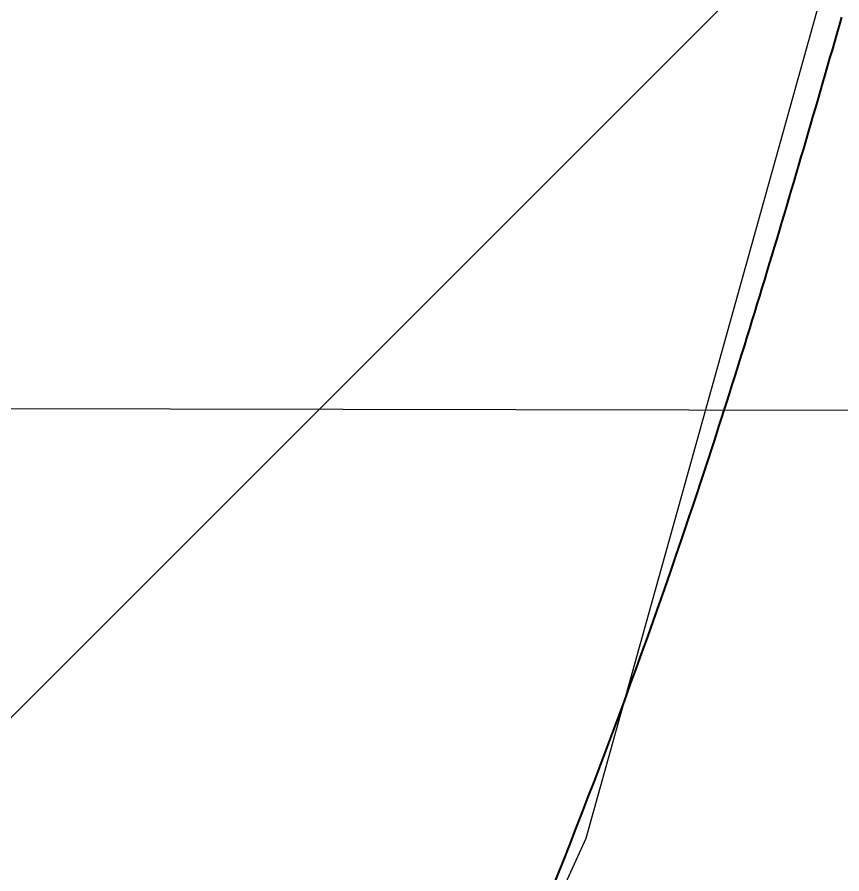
# Model space of a CAD drawing. Header units: metres. Extents: x -354 to -91, y 3 to 562.
# Drawn here: x -266.3558 to -266.1503, y 510.5885 to 510.802 of the extents above; entities that cross this region are included whole.
import ezdxf

# ---------------------------------------------------------------- set-up
doc = ezdxf.new("R2010")
doc.units = ezdxf.units.M
doc.layers.add('A-DETL-GENF', color=7, linetype='Continuous', lineweight=9)
doc.layers.add('A-FLOR', color=7, linetype='Continuous', lineweight=40)

# ---------------------------------------------------------------- blocks, each defined once
blk = doc.blocks.new('T2DPAA-T2D-C3S-RW-M2D-100010_dwg-40802999-DRG-2873034 - CONSTRUCTION SEQUENCE STAGE A8')
at = {"color": 9, "lineweight": 25, "true_color": 0xc4c4c4}
for p, q in [((16.71197, -598.67006), (16.93114, -598.70732)), ((16.93114, -598.70732), (17.32127, -598.71212))]:
    blk.add_line(p, q, dxfattribs=at)
at = {"color": 9, "lineweight": 25, "true_color": 0xc4c4c4, "flags": 128}
blk.add_lwpolyline([(16.89199, -598.14036), (17.1203, -599.00564), (17.75812, -601.4229)], dxfattribs=at)
blk = doc.blocks.new('T2DPAA-T2D-PWC-RW-M2D-100010_RoadDesign_rvt-1-DRG-2873034 - CONSTRUCTION SEQUENCE STAGE A8')
at = {"color": 254, "lineweight": 25, "true_color": 0xd0d0d0, "rotation": 75.11694444444437}
blk.add_blockref('T2DPAA-T2D-C3S-RW-M2D-100010_dwg-40802999-DRG-2873034 - CONSTRUCTION SEQUENCE STAGE A8', (-1722.33704, 648.01046), dxfattribs=at)

msp = doc.modelspace()

# ---------------------------------------------------------------- hatches: boundary and pattern name
at = {"layer": 'A-DETL-GENF'}
h = msp.add_hatch(dxfattribs=at)
h.set_pattern_fill('FP_5', color=256, style=0, pattern_type=2)
h.set_pattern_definition([(45, (-500.2926, -694.024), (-0.42426407, 0.42426407), [])])
h.paths.add_polyline_path([(-267.65013, 509.37381), (-267.52988, 509.40379), (-267.3989, 509.44612), (-267.26805, 509.49869), (-267.14737, 509.55681), (-267.05629, 509.60705), (-263.42131, 509.60026), (-261.48977, 520.68695), (-265.80442, 520.68599), (-266.42004, 517.1449), (-266.43042, 517.05395), (-266.43797, 516.95736), (-266.44147, 516.86513), (-266.44146, 516.75367), (-266.43793, 516.66433), (-266.42807, 516.54165), (-266.4119, 516.41697), (-266.3956, 516.3228), (-266.36929, 516.20187), (-266.34628, 516.11414), (-266.3176, 516.01927), (-266.28647, 515.92884), (-266.25177, 515.83914), (-266.21859, 515.76165), (-266.17177, 515.66255), (-266.10874, 515.52971), (-266.08257, 515.46434), (-266.05428, 515.37962), (-266.03273, 515.29817), (-266.01938, 515.23596), (-266.00316, 515.12827), (-265.99584, 515.0391), (-265.99422, 514.94909), (-265.99858, 514.857), (-266.01172, 514.74409), (-266.02982, 514.63528), (-266.66153, 511.02254), (-266.68428, 510.93194), (-266.7349, 510.78885), (-266.79112, 510.66762), (-266.85872, 510.55141), (-266.93537, 510.44367), (-267.02293, 510.34195), (-267.11924, 510.24899), (-267.22462, 510.16469), (-267.33674, 510.09091), (-267.45187, 510.02928), (-267.57645, 509.97678), (-267.70503, 509.9362), (-267.83363, 509.90818), (-267.96003, 509.89212), (-268.09717, 509.88765), (-268.2121, 509.89306), (-266.33155, 520.68695), (-266.763, 520.68695), (-268.73368, 509.37573), (-267.65094, 509.37381)])
h.paths.add_polyline_path([(-246.92907, 509.56948), (-246.9093, 520.68695), (-260.92641, 520.68695), (-262.85813, 509.59921), (-246.96336, 509.56954)])
h.paths.add_polyline_path([(-268.21351, 509.88676), (-268.21351, 509.88676), (-268.2135, 509.88676)])
h.paths.add_polyline_path([(-265.54872, 514.91342), (-265.54873, 514.91343), (-265.53799, 514.91343)])
h.paths.add_polyline_path([(-266.40006, 517.26902), (-266.40006, 517.26903), (-266.39645, 517.2897)])
h.paths.add_polyline_path([(-266.39587, 517.29308), (-266.39587, 517.29307), (-266.39502, 517.29797)])
h.paths.add_polyline_path([(-266.38954, 517.32957), (-266.38955, 517.32957), (-266.38763, 517.34054)])
h.paths.add_polyline_path([(-266.30408, 517.82015), (-266.30409, 517.82015), (-266.30163, 517.83423)])
h.paths.add_polyline_path([(-266.29114, 517.89429), (-266.29114, 517.89429), (-266.28869, 517.90837)])
h.paths.add_polyline_path([(-266.28683, 517.919), (-266.28683, 517.919), (-266.28438, 517.93308)])
h.paths.add_polyline_path([(-266.28252, 517.94372), (-266.28252, 517.94372), (-266.28007, 517.95779)])
h.paths.add_polyline_path([(-266.26959, 518.01785), (-266.26959, 518.01785), (-266.26714, 518.03192)])
h.paths.add_polyline_path([(-266.24368, 518.16613), (-266.24368, 518.16613), (-266.24123, 518.18019)])
h.paths.add_polyline_path([(-266.23509, 518.21555), (-266.23509, 518.21555), (-266.23264, 518.22961)])
h.paths.add_polyline_path([(-266.22647, 518.26497), (-266.22648, 518.26497), (-266.22402, 518.27903)])
h.paths.add_polyline_path([(-266.22646, 518.26497), (-266.22647, 518.26497), (-266.22401, 518.27903)])
h.paths.add_polyline_path([(-266.21785, 518.31439), (-266.21785, 518.31439), (-266.2154, 518.32845)])
h.paths.add_polyline_path([(-266.21784, 518.31439), (-266.21784, 518.31439), (-266.21539, 518.32845)])
h.paths.add_polyline_path([(-266.21785, 518.31439), (-266.21786, 518.31439), (-266.21541, 518.32845)])
h.paths.add_polyline_path([(-266.21355, 518.3391), (-266.21355, 518.3391), (-266.2111, 518.35316)])
h.paths.add_polyline_path([(-266.20923, 518.3638), (-266.20924, 518.3638), (-266.20679, 518.37787)])
h.paths.add_polyline_path([(-266.19631, 518.43793), (-266.19631, 518.43793), (-266.19386, 518.45199)])
h.paths.add_polyline_path([(-266.1963, 518.43793), (-266.19631, 518.43793), (-266.19386, 518.45199)])
h.paths.add_polyline_path([(-266.1891, 518.47941), (-266.18909, 518.47942), (-266.1891, 518.47942)])
h.paths.add_polyline_path([(-266.1877, 518.48734), (-266.18771, 518.48734), (-266.18526, 518.5014)])
h.paths.add_polyline_path([(-266.18338, 518.51205), (-266.18339, 518.51205), (-266.18094, 518.52611)])
h.paths.add_polyline_path([(-266.18339, 518.51205), (-266.18339, 518.51205), (-266.18094, 518.52611)])
h.paths.add_polyline_path([(-266.18339, 518.51205), (-266.1834, 518.51205), (-266.18095, 518.52611)])
h.paths.add_polyline_path([(-266.17907, 518.53675), (-266.17908, 518.53675), (-266.17663, 518.55082)])
h.paths.add_polyline_path([(-266.17908, 518.53675), (-266.17908, 518.53675), (-266.17663, 518.55082)])
h.paths.add_polyline_path([(-266.17908, 518.53675), (-266.17909, 518.53675), (-266.17664, 518.55082)])
h.paths.add_polyline_path([(-266.17909, 518.53675), (-266.17909, 518.53675), (-266.17664, 518.55082)])
h.paths.add_polyline_path([(-266.16416, 518.62228), (-266.16417, 518.62228), (-266.16371, 518.62493)])
h.paths.add_polyline_path([(-266.16185, 518.63558), (-266.16186, 518.63558), (-266.1594, 518.64964)])
h.paths.add_polyline_path([(-266.05557, 519.24523), (-266.05557, 519.24524), (-266.05557, 519.24524)])
h.paths.add_polyline_path([(-266.05127, 519.26993), (-266.05126, 519.26994), (-266.05127, 519.26994)])

# ---------------------------------------------------------------- linework, layer by layer
at = {"layer": 'A-FLOR', "color": 253, "true_color": 0xafafaf}
for points, knots in [([(-266.35352, 510.84672), (-266.35825, 510.83064), (-266.36517, 510.80719), (-266.37427, 510.77743), (-266.38109, 510.75594), (-266.38806, 510.73494), (-266.39776, 510.70711), (-266.4107, 510.67245), (-266.42759, 510.6307), (-266.44567, 510.58904), (-266.46486, 510.54744), (-266.4849, 510.50646), (-266.50578, 510.46614), (-266.5238, 510.43341), (-266.53853, 510.408), (-266.55346, 510.38313), (-266.56923, 510.35827), (-266.58588, 510.33317), (-266.59887, 510.31406), (-266.61215, 510.29495), (-266.6255, 510.27612), (-266.63896, 510.25756), (-266.65707, 510.23318), (-266.67996, 510.20354), (-266.70818, 510.16894), (-266.7375, 510.135), (-266.76783, 510.10171), (-266.80953, 510.05827), (-266.86381, 510.00589), (-266.93218, 509.94627), (-267.00352, 509.89002), (-267.0774, 509.83755), (-267.15365, 509.78909), (-267.25873, 509.72973), (-267.3686, 509.67832), (-267.48196, 509.63526), (-267.56479, 509.60849), (-267.64492, 509.58679), (-267.72239, 509.56959), (-267.8008, 509.55579), (-267.87999, 509.5454), (-267.94631, 509.53956), (-267.99937, 509.53665), (-268.04002, 509.53524), (-268.08187, 509.53442), (-268.12468, 509.53398), (-268.16806, 509.53373), (-268.19692, 509.53364), (-268.21133, 509.5336)], [0, 0, 0, 0, 0.0185185, 0.0277778, 0.037037, 0.0462963, 0.0555556, 0.0740741, 0.0925926, 0.1111111, 0.1296296, 0.1481481, 0.1666667, 0.1851852, 0.1944444, 0.2037037, 0.2222222, 0.2314815, 0.2407407, 0.25, 0.2592593, 0.2685185, 0.2777778, 0.2962963, 0.3148148, 0.3333333, 0.3518519, 0.3703704, 0.4074074, 0.4444444, 0.4814815, 0.5185185, 0.5555556, 0.5925926, 0.6666667, 0.7037037, 0.7407407, 0.7731481, 0.8055556, 0.837963, 0.8703704, 0.9027778, 0.9189815, 0.9351852, 0.9513889, 0.9675926, 0.9837963, 0.9997339, 0.9997339, 0.9997339, 0.9997339]), ([(-268.21084, 509.32473), (-268.1881, 509.32488), (-268.14257, 509.32523), (-268.07416, 509.32608), (-268.00543, 509.32793), (-267.91354, 509.33307), (-267.79917, 509.34535), (-267.66329, 509.3691), (-267.52941, 509.40224), (-267.39835, 509.44467), (-267.27058, 509.49581), (-267.14662, 509.55542), (-267.02714, 509.62338), (-266.91283, 509.69951), (-266.80411, 509.78321), (-266.70131, 509.87394), (-266.60497, 509.97137), (-266.53066, 510.05799), (-266.47528, 510.13042), (-266.42235, 510.20458), (-266.37221, 510.2807), (-266.32737, 510.35993), (-266.29591, 510.42052), (-266.26637, 510.482), (-266.22947, 510.56514), (-266.19666, 510.64996), (-266.16924, 510.73642), (-266.15661, 510.7801), (-266.15028, 510.80196)], [0, 0, 0, 0, 0.025, 0.05, 0.075, 0.1, 0.15, 0.2, 0.25, 0.3, 0.35, 0.4, 0.45, 0.5, 0.55, 0.6, 0.65, 0.7, 0.725, 0.75, 0.8, 0.825, 0.85, 0.875, 0.9, 0.95, 0.975, 1, 1, 1, 1])]:
    msp.add_open_spline(points, degree=3, knots=knots, dxfattribs=at)

# ---------------------------------------------------------------- block references
at = {"lineweight": 5}
msp.add_blockref('T2DPAA-T2D-PWC-RW-M2D-100010_RoadDesign_rvt-1-DRG-2873034 - CONSTRUCTION SEQUENCE STAGE A8', (873.15239, 0), dxfattribs=at)

doc.saveas('drawing.dxf')
